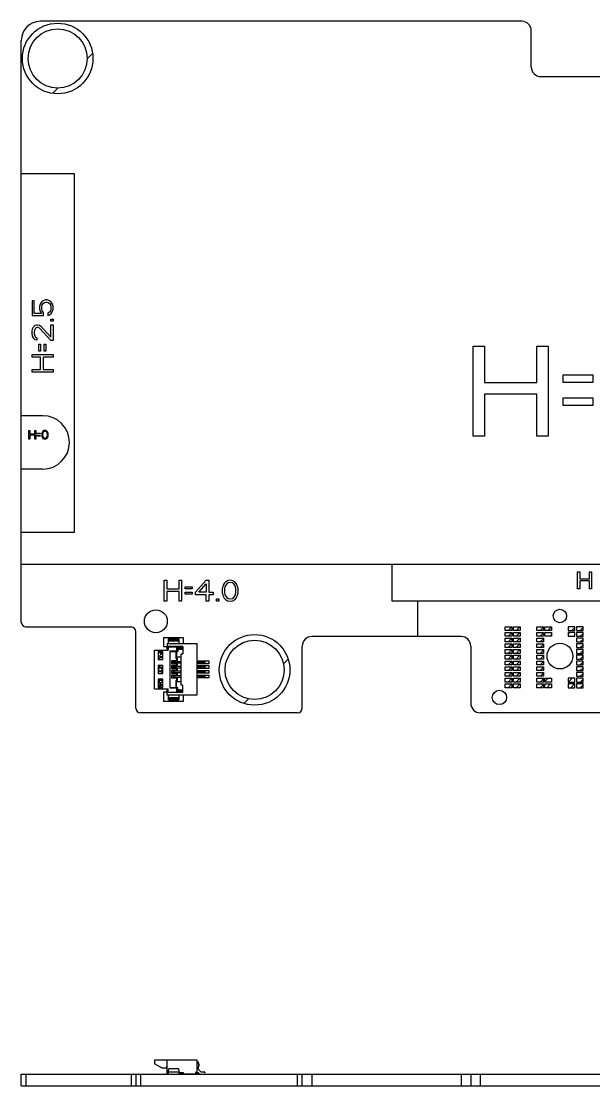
# Model space of a CAD drawing. Header units: millimetres. Extents: x 0 to 594, y 0 to 420.
# Drawn here: x 367.6 to 427.6, y 212 to 323.6 of the extents above; entities that cross this region are included whole.
import ezdxf

# ---------------------------------------------------------------- set-up
doc = ezdxf.new("R2010")
doc.units = ezdxf.units.MM
doc.header["$LTSCALE"] = 32.67
doc.layers.get('0').update_dxf_attribs({"linetype": 'CONTINUOUS'})
doc.layers.add('ASSEM_MEM', color=7, linetype='CONTINUOUS')

msp = doc.modelspace()

# ---------------------------------------------------------------- linework, layer by layer
at = {"color": 7, "linetype": 'CONTINUOUS'}
for p, q in [((382.912, 258.352), (382.912, 258.052)), ((382.912, 258.352), (386.012, 258.352)), ((383.012, 257.952), (382.912, 258.052)), ((384.532, 258.052), (382.912, 258.052)), ((382.912, 257.792), (382.912, 257.942)), ((382.912, 257.942), (383.012, 257.942)), ((383.012, 257.792), (382.912, 257.792)), ((382.961, 257.79), (382.966, 257.792)), ((383.012, 257.79), (382.961, 257.79)), ((383.006, 257.942), (382.997, 257.966)), ((383.012, 258.022), (383.012, 257.682)), ((383.012, 258.022), (384.012, 258.022)), ((383.032, 258.352), (383.032, 258.852)), ((383.032, 258.852), (384.132, 258.852)), ((383.032, 258.702), (384.132, 258.702)), ((384.132, 258.602), (383.032, 258.602)), ((383.182, 258.852), (383.182, 258.702)), ((383.883, 258.022), (383.883, 257.572)), ((383.982, 258.702), (383.982, 258.852)), ((384.012, 258.022), (384.012, 257.532)), ((384.012, 257.952), (384.532, 257.952)), ((384.012, 257.942), (384.532, 257.942)), ((384.532, 257.792), (384.012, 257.792)), ((384.143, 257.79), (384.012, 257.79)), ((384.132, 258.852), (384.132, 258.352)), ((384.143, 257.79), (384.143, 257.792)), ((384.16, 257.942), (384.159, 257.952)), ((384.362, 257.942), (384.362, 257.952)), ((384.362, 257.782), (384.362, 257.792)), ((384.434, 257.792), (384.434, 257.942)), ((384.469, 257.942), (384.469, 257.792)), ((384.532, 258.052), (384.532, 257.302)), ((386.012, 258.352), (386.012, 252.952)), ((381.562, 253.622), (381.562, 257.682)), ((381.562, 257.682), (383.012, 257.682)), ((381.962, 257.532), (381.962, 256.682)), ((382.462, 257.532), (381.962, 257.532)), ((381.962, 256.682), (382.462, 256.682)), ((382.012, 257.482), (382.012, 257.432)), ((382.012, 257.482), (382.412, 257.482)), ((382.012, 257.432), (382.199, 257.432)), ((382.012, 257.115), (382.012, 257.065)), ((382.012, 257.115), (382.412, 256.982)), ((382.114, 257.032), (382.012, 257.065)), ((382.412, 256.915), (382.012, 256.782)), ((382.012, 256.832), (382.114, 256.865)), ((382.012, 256.832), (382.012, 256.782)), ((382.114, 257.032), (382.114, 256.865)), ((382.148, 257.023), (382.148, 256.873)), ((382.378, 256.948), (382.148, 257.023)), ((382.148, 256.873), (382.378, 256.948)), ((382.199, 257.432), (382.199, 257.215)), ((382.199, 257.215), (382.25, 257.215)), ((382.25, 257.432), (382.25, 257.215)), ((382.25, 257.432), (382.361, 257.432)), ((382.361, 257.432), (382.361, 257.182)), ((382.361, 257.182), (382.412, 257.182)), ((382.412, 257.482), (382.412, 257.182)), ((382.412, 256.982), (382.412, 256.915)), ((382.462, 256.682), (382.462, 257.532)), ((382.912, 257.682), (383.012, 257.782)), ((383.172, 257.572), (383.172, 253.731)), ((383.212, 257.532), (383.172, 257.572)), ((383.883, 257.572), (383.172, 257.572)), ((383.212, 253.772), (383.212, 257.532)), ((383.212, 257.532), (384.012, 257.532)), ((383.793, 257.532), (383.793, 256.807)), ((383.793, 256.807), (383.988, 256.807)), ((383.863, 256.807), (383.863, 256.547)), ((383.882, 257.532), (383.882, 256.807)), ((384.362, 256.952), (383.882, 256.952)), ((383.883, 257.572), (383.923, 257.532)), ((383.988, 256.477), (383.988, 256.807)), ((384.012, 257.782), (384.532, 257.782)), ((384.362, 254.002), (384.362, 257.302)), ((384.362, 257.302), (384.532, 257.302)), ((381.962, 256.077), (381.962, 255.227)), ((382.462, 256.077), (381.962, 256.077)), ((382.012, 256.002), (382.012, 255.668)), ((382.08, 256.002), (382.012, 256.002)), ((382.012, 255.668), (382.063, 255.668)), ((382.063, 255.668), (382.063, 255.952)), ((382.352, 255.668), (382.063, 255.952)), ((382.08, 256.002), (382.369, 255.71)), ((382.216, 255.468), (382.412, 255.602)), ((382.412, 255.552), (382.25, 255.443)), ((382.352, 255.668), (382.412, 255.668)), ((382.369, 256.002), (382.369, 255.71)), ((382.412, 256.002), (382.369, 256.002)), ((382.412, 255.668), (382.412, 256.002)), ((382.412, 255.552), (382.412, 255.602)), ((382.462, 255.227), (382.462, 256.077)), ((383.362, 256.547), (383.362, 256.257)), ((383.863, 256.547), (383.362, 256.547)), ((383.362, 256.497), (383.876, 256.497)), ((383.876, 256.307), (383.362, 256.307)), ((383.362, 256.257), (383.863, 256.257)), ((383.362, 256.047), (383.362, 255.757)), ((383.863, 256.047), (383.362, 256.047)), ((383.362, 255.997), (383.876, 255.997)), ((383.876, 255.807), (383.362, 255.807)), ((383.362, 255.757), (383.863, 255.757)), ((383.569, 256.327), (383.569, 256.477)), ((383.569, 256.477), (384.362, 256.477)), ((383.569, 256.327), (384.362, 256.327)), ((383.569, 255.827), (383.569, 255.977)), ((383.569, 255.977), (384.362, 255.977)), ((383.569, 255.827), (384.362, 255.827)), ((383.629, 256.477), (383.629, 256.327)), ((383.629, 255.977), (383.629, 255.827)), ((383.863, 256.547), (383.876, 256.497)), ((383.876, 256.307), (383.863, 256.257)), ((383.863, 256.257), (383.863, 256.047)), ((383.863, 256.047), (383.876, 255.997)), ((383.876, 255.807), (383.863, 255.757)), ((383.863, 255.757), (383.863, 255.547)), ((383.876, 256.497), (383.876, 256.477)), ((383.876, 256.327), (383.876, 256.307)), ((383.876, 255.997), (383.876, 255.977)), ((383.876, 255.827), (383.876, 255.807)), ((383.988, 255.977), (383.988, 256.327)), ((383.988, 255.477), (383.988, 255.827)), ((386.012, 256.477), (386.862, 256.477)), ((386.012, 256.327), (386.862, 256.327)), ((386.012, 255.977), (386.862, 255.977)), ((386.012, 255.827), (386.862, 255.827)), ((386.162, 256.477), (386.162, 256.327)), ((386.162, 255.977), (386.162, 255.827)), ((386.212, 256.442), (386.177, 256.477)), ((386.177, 256.327), (386.212, 256.362)), ((386.212, 255.942), (386.177, 255.977)), ((386.177, 255.827), (386.212, 255.862)), ((386.185, 256.477), (386.185, 256.468)), ((386.185, 256.335), (386.185, 256.327)), ((386.185, 255.977), (386.185, 255.968)), ((386.185, 255.835), (386.185, 255.827)), ((386.212, 256.442), (386.212, 256.362)), ((386.212, 255.942), (386.212, 255.862)), ((386.415, 256.327), (386.415, 256.477)), ((386.415, 255.827), (386.415, 255.977)), ((386.472, 256.477), (386.472, 256.327)), ((386.472, 255.977), (386.472, 255.827)), ((386.762, 256.327), (386.762, 256.477)), ((386.762, 255.827), (386.762, 255.977)), ((386.862, 256.477), (386.862, 256.327)), ((386.862, 255.977), (386.862, 255.827)), ((381.962, 255.227), (382.462, 255.227)), ((381.962, 254.622), (381.962, 253.772)), ((382.462, 254.622), (381.962, 254.622)), ((382.012, 255.468), (382.012, 255.418)), ((382.216, 255.468), (382.012, 255.468)), ((382.012, 255.418), (382.216, 255.418)), ((382.02, 254.431), (382.046, 254.473)), ((382.046, 254.473), (382.071, 254.498)), ((382.08, 254.448), (382.063, 254.423)), ((382.071, 254.498), (382.106, 254.515)), ((382.131, 254.481), (382.08, 254.448)), ((382.106, 254.515), (382.131, 254.523)), ((382.131, 254.523), (382.174, 254.531)), ((382.182, 254.49), (382.131, 254.481)), ((382.25, 254.531), (382.174, 254.531)), ((382.242, 254.49), (382.182, 254.49)), ((382.412, 255.285), (382.216, 255.418)), ((382.293, 254.481), (382.242, 254.49)), ((382.25, 255.443), (382.412, 255.335)), ((382.25, 254.531), (382.293, 254.523)), ((382.293, 254.523), (382.318, 254.515)), ((382.344, 254.448), (382.293, 254.481)), ((382.318, 254.515), (382.352, 254.498)), ((382.361, 254.423), (382.344, 254.448)), ((382.352, 254.498), (382.378, 254.473)), ((382.378, 254.473), (382.403, 254.431)), ((382.412, 255.285), (382.412, 255.335)), ((382.462, 253.772), (382.462, 254.622)), ((383.362, 255.547), (383.362, 255.257)), ((383.863, 255.547), (383.362, 255.547)), ((383.876, 255.497), (383.362, 255.497)), ((383.362, 255.307), (383.876, 255.307)), ((383.362, 255.257), (383.863, 255.257)), ((383.362, 255.047), (383.362, 254.757)), ((383.863, 255.047), (383.362, 255.047)), ((383.876, 254.997), (383.362, 254.997)), ((383.362, 254.807), (383.876, 254.807)), ((383.362, 254.757), (383.863, 254.757)), ((383.569, 255.327), (383.569, 255.477)), ((384.362, 255.477), (383.569, 255.477)), ((383.569, 255.327), (384.362, 255.327)), ((383.569, 254.827), (383.569, 254.977)), ((384.362, 254.977), (383.569, 254.977)), ((383.569, 254.827), (384.362, 254.827)), ((383.629, 255.477), (383.629, 255.327)), ((383.629, 254.977), (383.629, 254.827)), ((383.793, 254.497), (383.793, 253.772)), ((383.793, 254.497), (383.988, 254.497)), ((383.863, 255.547), (383.876, 255.497)), ((383.876, 255.307), (383.863, 255.257)), ((383.863, 255.257), (383.863, 255.047)), ((383.863, 255.047), (383.876, 254.997)), ((383.876, 254.807), (383.863, 254.757)), ((383.863, 254.757), (383.863, 254.497)), ((383.876, 255.497), (383.876, 255.477)), ((383.876, 255.327), (383.876, 255.307)), ((383.876, 254.977), (383.876, 254.997)), ((383.876, 254.807), (383.876, 254.827)), ((383.882, 253.772), (383.882, 254.497)), ((383.988, 254.977), (383.988, 255.327)), ((383.988, 254.497), (383.988, 254.827)), ((386.012, 255.477), (386.862, 255.477)), ((386.012, 255.327), (386.862, 255.327)), ((386.012, 254.977), (386.862, 254.977)), ((386.012, 254.827), (386.862, 254.827)), ((386.162, 255.327), (386.162, 255.477)), ((386.162, 254.827), (386.162, 254.977)), ((386.212, 255.442), (386.177, 255.477)), ((386.177, 255.327), (386.212, 255.362)), ((386.212, 254.942), (386.177, 254.977)), ((386.177, 254.827), (386.212, 254.862)), ((386.185, 255.477), (386.185, 255.468)), ((386.185, 255.335), (386.185, 255.327)), ((386.185, 254.977), (386.185, 254.968)), ((386.185, 254.835), (386.185, 254.827)), ((386.212, 255.442), (386.212, 255.362)), ((386.212, 254.942), (386.212, 254.862)), ((386.415, 255.327), (386.415, 255.477)), ((386.415, 254.827), (386.415, 254.977)), ((386.472, 255.477), (386.472, 255.327)), ((386.472, 254.977), (386.472, 254.827)), ((386.762, 255.327), (386.762, 255.477)), ((386.762, 254.827), (386.762, 254.977)), ((386.862, 255.477), (386.862, 255.327)), ((386.862, 254.977), (386.862, 254.827)), ((381.562, 253.622), (383.012, 253.622)), ((381.962, 253.772), (382.462, 253.772)), ((382.012, 254.381), (382.02, 254.431)), ((382.02, 254.331), (382.012, 254.381)), ((382.012, 253.965), (382.012, 253.915)), ((382.131, 253.965), (382.012, 253.965)), ((382.012, 253.915), (382.131, 253.915)), ((382.046, 254.29), (382.02, 254.331)), ((382.071, 254.265), (382.046, 254.29)), ((382.063, 254.423), (382.054, 254.381)), ((382.054, 254.381), (382.063, 254.34)), ((382.063, 254.34), (382.08, 254.315)), ((382.106, 254.248), (382.071, 254.265)), ((382.08, 254.315), (382.131, 254.281)), ((382.131, 254.24), (382.106, 254.248)), ((382.131, 254.281), (382.182, 254.273)), ((382.174, 254.231), (382.131, 254.24)), ((382.131, 254.165), (382.131, 253.965)), ((382.182, 254.165), (382.131, 254.165)), ((382.131, 253.915), (382.131, 253.831)), ((382.131, 253.831), (382.182, 253.831)), ((382.174, 254.231), (382.25, 254.231)), ((382.182, 254.273), (382.242, 254.273)), ((382.182, 254.165), (382.412, 253.965)), ((382.182, 254.106), (382.182, 253.965)), ((382.344, 253.965), (382.182, 254.106)), ((382.182, 253.965), (382.344, 253.965)), ((382.182, 253.831), (382.182, 253.915)), ((382.182, 253.915), (382.412, 253.915)), ((382.242, 254.273), (382.293, 254.281)), ((382.293, 254.24), (382.25, 254.231)), ((382.293, 254.281), (382.344, 254.315)), ((382.318, 254.248), (382.293, 254.24)), ((382.352, 254.265), (382.318, 254.248)), ((382.344, 254.315), (382.361, 254.34)), ((382.378, 254.29), (382.352, 254.265)), ((382.369, 254.381), (382.361, 254.423)), ((382.361, 254.34), (382.369, 254.381)), ((382.403, 254.331), (382.378, 254.29)), ((382.403, 254.431), (382.412, 254.381)), ((382.412, 254.381), (382.403, 254.331)), ((382.412, 253.915), (382.412, 253.965)), ((383.012, 253.522), (382.912, 253.622)), ((382.912, 253.362), (382.912, 253.512)), ((382.912, 253.512), (383.012, 253.512)), ((383.012, 253.362), (382.912, 253.362)), ((382.912, 253.252), (383.012, 253.352)), ((382.966, 253.512), (382.961, 253.513)), ((383.012, 253.513), (382.961, 253.513)), ((382.997, 253.337), (383.006, 253.362)), ((383.012, 253.282), (383.012, 253.622)), ((383.212, 253.772), (383.172, 253.731)), ((383.172, 253.731), (383.883, 253.731)), ((383.212, 253.772), (384.012, 253.772)), ((384.362, 254.352), (383.882, 254.352)), ((383.883, 253.731), (383.923, 253.772)), ((383.883, 253.731), (383.883, 253.282)), ((384.012, 253.282), (384.012, 253.772)), ((384.012, 253.522), (384.532, 253.522)), ((384.143, 253.513), (384.012, 253.513)), ((384.012, 253.512), (384.532, 253.512)), ((384.532, 253.362), (384.012, 253.362)), ((384.012, 253.352), (384.532, 253.352)), ((384.143, 253.512), (384.143, 253.513)), ((384.159, 253.352), (384.16, 253.362)), ((384.532, 254.002), (384.362, 254.002)), ((384.362, 253.512), (384.362, 253.522)), ((384.362, 253.352), (384.362, 253.362)), ((384.434, 253.362), (384.434, 253.512)), ((384.469, 253.512), (384.469, 253.362)), ((384.532, 253.252), (384.532, 254.002)), ((382.912, 252.952), (382.912, 253.252)), ((382.912, 253.252), (384.532, 253.252)), ((386.012, 252.952), (382.912, 252.952)), ((383.012, 253.282), (384.012, 253.282)), ((383.032, 252.452), (383.032, 252.952)), ((383.032, 252.702), (384.132, 252.702)), ((383.032, 252.602), (384.132, 252.602)), ((383.032, 252.452), (384.132, 252.452)), ((383.182, 252.602), (383.182, 252.452)), ((383.982, 252.452), (383.982, 252.602)), ((384.132, 252.952), (384.132, 252.452)), ((381.562, 214.707), (381.562, 214.307)), ((381.562, 214.707), (386.012, 214.707)), ((382.376, 213.837), (381.562, 214.307)), ((382.912, 213.257), (382.912, 214.707)), ((386.012, 214.707), (386.012, 213.377)), ((386.012, 214.527), (386.162, 214.527)), ((386.162, 214.527), (386.162, 214.387)), ((386.177, 214.341), (386.177, 214.024)), ((386.212, 214.313), (386.212, 214.051)), ((382.812, 213.837), (382.376, 213.837)), ((382.812, 214.057), (382.812, 213.837)), ((382.812, 214.057), (382.912, 214.057)), ((382.912, 213.887), (382.812, 213.887)), ((383.032, 213.357), (382.912, 213.357)), ((382.912, 213.257), (383.017, 213.257)), ((383.012, 213.336), (383.012, 213.257)), ((383.032, 213.207), (383.032, 213.657)), ((383.032, 213.457), (384.132, 213.457)), ((383.182, 213.807), (383.982, 213.807)), ((384.132, 213.657), (384.132, 213.207)), ((384.612, 213.357), (384.132, 213.357)), ((384.143, 213.207), (384.158, 213.255)), ((384.158, 213.257), (385.862, 213.257)), ((384.562, 213.355), (384.562, 213.277)), ((384.612, 213.257), (384.612, 213.357)), ((385.862, 213.377), (385.862, 213.257)), ((386.012, 213.377), (385.862, 213.377)), ((386.162, 213.977), (386.162, 213.757)), ((386.185, 213.701), (386.415, 213.471)), ((386.291, 213.236), (386.204, 213.324)), ((386.472, 213.447), (386.762, 213.447)), ((386.862, 213.347), (386.862, 213.307))]:
    msp.add_line(p, q, dxfattribs=at)
for points in [[(382.966, 213.207), (382.993, 213.216), (383.012, 213.238)], [(383.012, 213.238), (383.02, 213.269), (383.018, 213.308), (383.008, 213.351), (383.006, 213.357)], [(384.158, 213.255), (384.163, 213.316), (384.16, 213.357)]]:
    msp.add_lwpolyline(points, dxfattribs=at)
for centre, radius, start, end in [((386.242, 214.387), 0.08, 180, 247.97569), ((383.182, 213.657), 0.15, 90, 180), ((383.982, 213.657), 0.15, 0, 90), ((385.962, 213.357), 0.1, 180, 328.73531), ((386.133, 213.253), 0.1, 45, 148.73531), ((386.242, 213.977), 0.08, 112.02431, 180), ((386.242, 213.757), 0.08, 180, 225), ((386.472, 213.527), 0.08, 225, 270), ((386.762, 213.347), 0.1, 0, 90)]:
    msp.add_arc(centre, radius, start, end, dxfattribs=at)
at = {"layer": 'ASSEM_MEM', "color": 7, "linetype": 'CONTINUOUS'}
for p, q in [((420.062, 323.602), (369.612, 323.602)), ((421.062, 318.802), (421.062, 322.602)), ((367.612, 307.657), (367.612, 321.602)), ((374.521, 319.669), (375.083, 320.231)), ((422.062, 317.802), (432.062, 317.802)), ((370.892, 316.04), (371.454, 316.602)), ((367.612, 282.252), (367.612, 307.657)), ((367.612, 307.657), (373.162, 307.657)), ((373.162, 307.657), (373.162, 270.01)), ((368.739, 294.302), (368.739, 292.743)), ((368.973, 294.302), (368.739, 294.302)), ((368.973, 292.972), (368.973, 294.302)), ((369.582, 293.935), (369.535, 293.706)), ((369.535, 293.706), (369.535, 293.431)), ((369.722, 294.164), (369.582, 293.935)), ((369.909, 294.302), (369.722, 294.164)), ((369.769, 293.706), (369.816, 293.889)), ((369.769, 293.431), (369.769, 293.706)), ((369.816, 293.889), (369.909, 294.027)), ((370.143, 294.393), (369.909, 294.302)), ((369.909, 294.027), (370.05, 294.118)), ((370.05, 294.118), (370.19, 294.164)), ((370.331, 294.393), (370.143, 294.393)), ((370.19, 294.164), (370.284, 294.164)), ((370.284, 294.164), (370.424, 294.118)), ((370.565, 294.302), (370.331, 294.393)), ((370.424, 294.118), (370.565, 294.027)), ((370.752, 294.164), (370.565, 294.302)), ((370.565, 294.027), (370.658, 293.889)), ((370.658, 293.889), (370.705, 293.706)), ((370.705, 293.706), (370.705, 293.431)), ((370.892, 293.935), (370.752, 294.164)), ((370.939, 293.706), (370.892, 293.935)), ((370.939, 293.431), (370.939, 293.706)), ((368.739, 292.743), (369.956, 292.743)), ((369.722, 292.972), (368.973, 292.972)), ((369.535, 293.431), (369.582, 293.202)), ((369.582, 293.202), (369.722, 292.972)), ((369.816, 293.247), (369.769, 293.431)), ((369.956, 293.064), (369.816, 293.247)), ((369.956, 292.743), (369.956, 293.064)), ((370.565, 293.11), (370.378, 293.018)), ((370.378, 293.018), (370.378, 292.743)), ((370.378, 292.743), (370.565, 292.835)), ((370.658, 293.247), (370.565, 293.11)), ((370.565, 292.835), (370.752, 292.972)), ((370.705, 293.431), (370.658, 293.247)), ((370.752, 292.972), (370.892, 293.202)), ((370.892, 293.202), (370.939, 293.431)), ((368.739, 291.093), (368.786, 291.368)), ((368.786, 291.368), (368.88, 291.552)), ((368.88, 291.552), (369.067, 291.735)), ((369.02, 291.277), (368.973, 291.047)), ((369.114, 291.414), (369.02, 291.277)), ((369.067, 291.735), (369.254, 291.781)), ((369.254, 291.506), (369.114, 291.414)), ((369.254, 291.781), (369.348, 291.781)), ((369.348, 291.506), (369.254, 291.506)), ((369.348, 291.781), (369.535, 291.735)), ((369.535, 291.414), (369.348, 291.506)), ((369.535, 291.735), (369.675, 291.643)), ((370.705, 290.131), (369.535, 291.414)), ((369.675, 291.643), (370.705, 290.497)), ((370.705, 292.147), (370.705, 292.377)), ((370.705, 292.377), (370.939, 292.377)), ((370.939, 292.147), (370.705, 292.147)), ((370.705, 290.497), (370.705, 291.781)), ((370.705, 291.781), (370.939, 291.781)), ((370.939, 292.377), (370.939, 292.147)), ((370.939, 291.781), (370.939, 290.131)), ((368.739, 290.91), (368.739, 291.093)), ((368.786, 290.589), (368.739, 290.91)), ((368.88, 290.406), (368.786, 290.589)), ((369.067, 290.222), (368.88, 290.406)), ((368.973, 291.047), (368.973, 290.864)), ((368.973, 290.864), (369.02, 290.635)), ((369.02, 290.635), (369.114, 290.497)), ((369.254, 290.177), (369.067, 290.222)), ((369.114, 290.497), (369.254, 290.406)), ((369.254, 290.406), (369.254, 290.177)), ((369.441, 289.031), (369.441, 289.764)), ((369.441, 289.764), (369.629, 289.764)), ((369.629, 289.031), (369.441, 289.031)), ((369.629, 289.764), (369.629, 289.031)), ((370.003, 289.031), (370.003, 289.764)), ((370.003, 289.764), (370.19, 289.764)), ((370.19, 289.031), (370.003, 289.031)), ((370.19, 289.764), (370.19, 289.031)), ((370.939, 290.131), (370.705, 290.131)), ((414.976, 280.12), (414.976, 289.53)), ((414.976, 289.53), (416.152, 289.53)), ((416.152, 289.53), (416.152, 285.726)), ((421.641, 285.726), (421.641, 289.53)), ((421.641, 289.53), (422.818, 289.53)), ((422.818, 289.53), (422.818, 280.12)), ((368.739, 288.389), (368.739, 288.664)), ((368.739, 288.664), (370.939, 288.664)), ((369.629, 288.389), (368.739, 288.389)), ((369.629, 287.106), (369.629, 288.389)), ((369.909, 288.389), (369.909, 287.106)), ((370.939, 288.389), (369.909, 288.389)), ((370.939, 288.664), (370.939, 288.389)), ((368.739, 286.831), (368.739, 287.106)), ((368.739, 287.106), (369.629, 287.106)), ((370.939, 286.831), (368.739, 286.831)), ((369.909, 287.106), (370.939, 287.106)), ((370.939, 287.106), (370.939, 286.831)), ((416.152, 285.726), (421.641, 285.726)), ((424.386, 285.726), (424.386, 286.527)), ((424.386, 286.527), (427.523, 286.527)), ((427.523, 285.726), (424.386, 285.726)), ((427.523, 286.527), (427.523, 285.726)), ((416.152, 284.525), (416.152, 280.12)), ((421.641, 284.525), (416.152, 284.525)), ((421.641, 280.12), (421.641, 284.525)), ((424.386, 283.323), (424.386, 284.124)), ((424.386, 284.124), (427.523, 284.124)), ((427.523, 284.124), (427.523, 283.323)), ((427.523, 283.323), (424.386, 283.323)), ((367.612, 276.652), (367.612, 282.252)), ((369.862, 282.252), (367.612, 282.252)), ((368.388, 279.797), (368.388, 280.707)), ((368.388, 280.707), (368.502, 280.707)), ((368.502, 280.707), (368.502, 280.339)), ((368.502, 280.339), (369.032, 280.339)), ((368.502, 280.223), (368.502, 279.797)), ((369.032, 280.223), (368.502, 280.223)), ((369.032, 280.339), (369.032, 280.707)), ((369.032, 280.707), (369.146, 280.707)), ((369.032, 279.797), (369.032, 280.223)), ((369.146, 280.707), (369.146, 279.797)), ((369.298, 280.339), (369.298, 280.416)), ((369.298, 280.416), (369.601, 280.416)), ((369.601, 280.339), (369.298, 280.339)), ((369.298, 280.107), (369.298, 280.184)), ((369.298, 280.184), (369.601, 280.184)), ((369.601, 280.107), (369.298, 280.107)), ((369.601, 280.416), (369.601, 280.339)), ((369.601, 280.184), (369.601, 280.107)), ((369.772, 280.436), (369.753, 280.339)), ((369.753, 280.339), (369.753, 280.165)), ((369.753, 280.165), (369.772, 280.068)), ((369.791, 280.494), (369.772, 280.436)), ((369.829, 280.571), (369.791, 280.494)), ((369.886, 280.629), (369.829, 280.571)), ((369.867, 280.436), (369.848, 280.32)), ((369.848, 280.32), (369.848, 280.184)), ((369.848, 280.184), (369.867, 280.068)), ((369.942, 280.552), (369.867, 280.436)), ((369.98, 280.687), (369.886, 280.629)), ((369.999, 280.591), (369.942, 280.552)), ((370.094, 280.707), (369.98, 280.687)), ((370.094, 280.61), (369.999, 280.591)), ((370.208, 280.687), (370.094, 280.707)), ((370.189, 280.591), (370.094, 280.61)), ((370.246, 280.552), (370.189, 280.591)), ((370.303, 280.629), (370.208, 280.687)), ((370.322, 280.436), (370.246, 280.552)), ((370.36, 280.571), (370.303, 280.629)), ((370.341, 280.32), (370.322, 280.436)), ((370.322, 280.068), (370.341, 280.184)), ((370.341, 280.184), (370.341, 280.32)), ((370.397, 280.494), (370.36, 280.571)), ((370.416, 280.436), (370.397, 280.494)), ((370.435, 280.339), (370.416, 280.436)), ((370.416, 280.068), (370.435, 280.165)), ((370.435, 280.165), (370.435, 280.339)), ((416.152, 280.12), (414.976, 280.12)), ((422.818, 280.12), (421.641, 280.12)), ((368.502, 279.797), (368.388, 279.797)), ((369.146, 279.797), (369.032, 279.797)), ((369.772, 280.068), (369.791, 280.01)), ((369.791, 280.01), (369.829, 279.932)), ((369.829, 279.932), (369.886, 279.874)), ((369.867, 280.068), (369.942, 279.952)), ((369.886, 279.874), (369.98, 279.816)), ((369.942, 279.952), (369.999, 279.913)), ((369.98, 279.816), (370.094, 279.797)), ((369.999, 279.913), (370.094, 279.894)), ((370.094, 279.894), (370.189, 279.913)), ((370.094, 279.797), (370.208, 279.816)), ((370.189, 279.913), (370.246, 279.952)), ((370.208, 279.816), (370.303, 279.874)), ((370.246, 279.952), (370.322, 280.068)), ((370.303, 279.874), (370.36, 279.932)), ((370.36, 279.932), (370.397, 280.01)), ((370.397, 280.01), (370.416, 280.068)), ((367.612, 270.01), (367.612, 276.652)), ((369.862, 276.652), (367.612, 276.652)), ((367.612, 260.602), (367.612, 270.01)), ((373.162, 270.01), (367.612, 270.01)), ((367.612, 266.672), (459.362, 266.672)), ((406.462, 262.802), (406.462, 266.672)), ((425.908, 264.106), (425.908, 265.876)), ((425.908, 265.876), (426.13, 265.876)), ((426.13, 265.876), (426.13, 265.16)), ((427.162, 265.16), (427.162, 265.876)), ((427.162, 265.876), (427.383, 265.876)), ((427.383, 265.876), (427.383, 264.106)), ((382.584, 262.802), (382.584, 265.002)), ((382.584, 265.002), (382.859, 265.002)), ((382.859, 265.002), (382.859, 264.112)), ((384.142, 264.112), (384.142, 265.002)), ((384.142, 265.002), (384.417, 265.002)), ((384.417, 265.002), (384.417, 262.802)), ((385.884, 263.738), (386.984, 265.002)), ((386.205, 263.738), (386.984, 264.627)), ((386.984, 265.002), (387.259, 265.002)), ((386.984, 264.627), (386.984, 263.738)), ((387.259, 265.002), (387.259, 263.738)), ((388.771, 264.487), (388.725, 264.346)), ((388.863, 264.674), (388.771, 264.487)), ((389, 264.814), (388.863, 264.674)), ((389.138, 264.627), (388.955, 264.346)), ((389.23, 264.955), (389, 264.814)), ((389.275, 264.721), (389.138, 264.627)), ((389.505, 265.002), (389.23, 264.955)), ((389.505, 264.767), (389.275, 264.721)), ((389.78, 264.955), (389.505, 265.002)), ((389.734, 264.721), (389.505, 264.767)), ((389.871, 264.627), (389.734, 264.721)), ((390.009, 264.814), (389.78, 264.955)), ((390.055, 264.346), (389.871, 264.627)), ((390.146, 264.674), (390.009, 264.814)), ((390.238, 264.487), (390.146, 264.674)), ((390.284, 264.346), (390.238, 264.487)), ((426.13, 265.16), (427.162, 265.16)), ((426.13, 264.934), (426.13, 264.106)), ((427.162, 264.934), (426.13, 264.934)), ((427.162, 264.106), (427.162, 264.934)), ((382.859, 264.112), (384.142, 264.112)), ((382.859, 263.831), (382.859, 262.802)), ((384.142, 263.831), (382.859, 263.831)), ((384.142, 262.802), (384.142, 263.831)), ((384.784, 264.112), (384.784, 264.299)), ((384.784, 264.299), (385.517, 264.299)), ((385.517, 264.112), (384.784, 264.112)), ((384.784, 263.55), (384.784, 263.738)), ((384.784, 263.738), (385.517, 263.738)), ((385.517, 263.55), (384.784, 263.55)), ((385.517, 264.299), (385.517, 264.112)), ((385.517, 263.738), (385.517, 263.55)), ((385.884, 263.457), (385.884, 263.738)), ((386.984, 263.457), (385.884, 263.457)), ((386.984, 263.738), (386.205, 263.738)), ((386.984, 262.802), (386.984, 263.457)), ((387.259, 263.738), (387.717, 263.738)), ((387.259, 263.457), (387.259, 262.802)), ((387.717, 263.457), (387.259, 263.457)), ((387.717, 263.738), (387.717, 263.457)), ((388.725, 264.346), (388.68, 264.112)), ((388.68, 264.112), (388.68, 263.691)), ((388.68, 263.691), (388.725, 263.457)), ((388.725, 263.457), (388.771, 263.316)), ((388.955, 264.346), (388.909, 264.065)), ((388.909, 264.065), (388.909, 263.738)), ((388.909, 263.738), (388.955, 263.457)), ((388.955, 263.457), (389.138, 263.176)), ((389.871, 263.176), (390.055, 263.457)), ((390.1, 264.065), (390.055, 264.346)), ((390.055, 263.457), (390.1, 263.738)), ((390.1, 263.738), (390.1, 264.065)), ((390.238, 263.316), (390.284, 263.457)), ((390.33, 264.112), (390.284, 264.346)), ((390.284, 263.457), (390.33, 263.691)), ((390.33, 263.691), (390.33, 264.112)), ((426.13, 264.106), (425.908, 264.106)), ((427.383, 264.106), (427.162, 264.106)), ((382.859, 262.802), (382.584, 262.802)), ((384.417, 262.802), (384.142, 262.802)), ((387.259, 262.802), (386.984, 262.802)), ((388.084, 262.802), (388.084, 263.036)), ((388.084, 263.036), (388.313, 263.036)), ((388.313, 262.802), (388.084, 262.802)), ((388.313, 263.036), (388.313, 262.802)), ((388.771, 263.316), (388.863, 263.129)), ((388.863, 263.129), (389, 262.989)), ((389, 262.989), (389.23, 262.848)), ((389.138, 263.176), (389.275, 263.082)), ((389.23, 262.848), (389.505, 262.802)), ((389.275, 263.082), (389.505, 263.036)), ((389.505, 263.036), (389.734, 263.082)), ((389.505, 262.802), (389.78, 262.848)), ((389.734, 263.082), (389.871, 263.176)), ((389.78, 262.848), (390.009, 262.989)), ((390.009, 262.989), (390.146, 263.129)), ((390.146, 263.129), (390.238, 263.316)), ((459.362, 262.802), (406.462, 262.802)), ((409.162, 259.102), (409.162, 262.802)), ((368.112, 260.102), (379.112, 260.102)), ((418.332, 259.732), (418.332, 260.132)), ((418.332, 260.132), (419.032, 260.132)), ((418.632, 259.732), (419.032, 260.132)), ((419.032, 260.132), (419.032, 259.732)), ((419.192, 259.732), (419.192, 260.132)), ((419.192, 260.132), (419.892, 260.132)), ((419.472, 259.732), (419.872, 260.132)), ((419.892, 260.132), (419.892, 259.732)), ((421.632, 259.732), (421.632, 260.132)), ((421.632, 260.132), (422.332, 260.132)), ((421.992, 259.732), (422.332, 260.071)), ((422.332, 260.132), (422.332, 259.732)), ((422.492, 259.732), (422.492, 260.132)), ((422.492, 260.132), (423.192, 260.132)), ((422.792, 259.732), (423.192, 260.132)), ((423.192, 260.132), (423.192, 259.732)), ((424.932, 260.132), (424.932, 259.732)), ((425.632, 260.132), (424.932, 260.132)), ((425.312, 259.732), (425.632, 260.051)), ((425.632, 259.732), (425.632, 260.132)), ((425.792, 260.132), (425.792, 259.732)), ((426.492, 260.132), (425.792, 260.132)), ((426.192, 259.732), (426.492, 260.031)), ((426.492, 259.732), (426.492, 260.132)), ((379.612, 251.602), (379.612, 259.602)), ((382.562, 258.002), (382.562, 259.002)), ((382.562, 259.002), (384.562, 259.002)), ((384.562, 259.002), (384.562, 258.352)), ((413.712, 259.102), (398.062, 259.102)), ((419.032, 259.732), (418.332, 259.732)), ((418.332, 259.132), (418.332, 259.532)), ((418.332, 259.532), (419.032, 259.532)), ((419.032, 259.132), (418.332, 259.132)), ((418.332, 258.532), (418.332, 258.932)), ((418.332, 258.932), (419.032, 258.932)), ((418.632, 259.132), (419.032, 259.532)), ((418.632, 258.532), (419.032, 258.932)), ((419.032, 259.532), (419.032, 259.132)), ((419.032, 258.932), (419.032, 258.532)), ((419.892, 259.732), (419.192, 259.732)), ((419.192, 259.132), (419.192, 259.532)), ((419.192, 259.532), (419.892, 259.532)), ((419.892, 259.132), (419.192, 259.132)), ((419.192, 258.532), (419.192, 258.932)), ((419.192, 258.932), (419.892, 258.932)), ((419.472, 259.132), (419.872, 259.532)), ((419.472, 258.532), (419.872, 258.932)), ((419.892, 259.532), (419.892, 259.132)), ((419.892, 258.932), (419.892, 258.532)), ((422.332, 259.732), (421.632, 259.732)), ((421.632, 259.132), (421.632, 259.532)), ((421.632, 259.532), (422.332, 259.532)), ((422.332, 259.132), (421.632, 259.132)), ((421.632, 258.532), (421.632, 258.932)), ((421.632, 258.932), (422.332, 258.932)), ((421.992, 259.132), (422.332, 259.471)), ((422.332, 259.532), (422.332, 259.132)), ((422.332, 258.932), (422.332, 258.532)), ((423.192, 259.732), (422.492, 259.732)), ((422.492, 259.432), (422.592, 259.532)), ((422.492, 259.132), (422.492, 259.532)), ((422.492, 259.532), (423.192, 259.532)), ((423.192, 259.132), (422.492, 259.132)), ((423.032, 259.132), (423.192, 259.291)), ((423.192, 259.532), (423.192, 259.132)), ((424.932, 259.732), (425.632, 259.732)), ((424.932, 259.351), (425.112, 259.532)), ((424.932, 259.532), (424.932, 259.132)), ((425.632, 259.532), (424.932, 259.532)), ((424.932, 259.132), (425.632, 259.132)), ((425.552, 259.132), (425.632, 259.211)), ((425.632, 259.132), (425.632, 259.532)), ((425.792, 259.732), (426.492, 259.732)), ((425.792, 259.532), (425.792, 259.132)), ((426.492, 259.532), (425.792, 259.532)), ((425.792, 259.132), (426.492, 259.132)), ((425.792, 258.932), (425.792, 258.532)), ((426.492, 258.932), (425.792, 258.932)), ((426.192, 259.132), (426.492, 259.431)), ((426.492, 259.132), (426.492, 259.532)), ((426.492, 258.532), (426.492, 258.932)), ((382.961, 258.002), (382.562, 258.002)), ((397.062, 251.602), (397.062, 258.102)), ((414.712, 258.102), (414.712, 252.102)), ((419.032, 258.532), (418.332, 258.532)), ((418.332, 257.932), (418.332, 258.332)), ((418.332, 258.332), (419.032, 258.332)), ((419.032, 257.932), (418.332, 257.932)), ((418.632, 257.932), (419.032, 258.332)), ((419.032, 258.332), (419.032, 257.932)), ((419.892, 258.532), (419.192, 258.532)), ((419.192, 257.932), (419.192, 258.332)), ((419.192, 258.332), (419.892, 258.332)), ((419.892, 257.932), (419.192, 257.932)), ((419.472, 257.932), (419.872, 258.332)), ((419.892, 258.332), (419.892, 257.932)), ((422.332, 258.532), (421.632, 258.532)), ((421.632, 257.932), (421.632, 258.332)), ((421.632, 258.332), (422.332, 258.332)), ((422.332, 257.932), (421.632, 257.932)), ((421.992, 258.532), (422.332, 258.871)), ((421.992, 257.932), (422.332, 258.271)), ((422.332, 258.332), (422.332, 257.932)), ((425.792, 258.532), (426.492, 258.532)), ((425.792, 258.332), (425.792, 257.932)), ((426.492, 258.332), (425.792, 258.332)), ((425.792, 257.932), (426.492, 257.932)), ((426.192, 258.532), (426.492, 258.831)), ((426.192, 257.932), (426.492, 258.231)), ((426.492, 257.932), (426.492, 258.332)), ((395.096, 256.239), (395.586, 256.729)), ((418.332, 257.332), (418.332, 257.732)), ((418.332, 257.732), (419.032, 257.732)), ((419.032, 257.332), (418.332, 257.332)), ((418.332, 256.732), (418.332, 257.132)), ((418.332, 257.132), (419.032, 257.132)), ((419.032, 256.732), (418.332, 256.732)), ((418.632, 257.332), (419.032, 257.732)), ((418.632, 256.732), (419.032, 257.132)), ((419.032, 257.732), (419.032, 257.332)), ((419.032, 257.132), (419.032, 256.732)), ((419.192, 257.332), (419.192, 257.732)), ((419.192, 257.732), (419.892, 257.732)), ((419.892, 257.332), (419.192, 257.332)), ((419.192, 256.732), (419.192, 257.132)), ((419.192, 257.132), (419.892, 257.132)), ((419.892, 256.732), (419.192, 256.732)), ((419.472, 257.332), (419.872, 257.732)), ((419.472, 256.732), (419.872, 257.132)), ((419.892, 257.732), (419.892, 257.332)), ((419.892, 257.132), (419.892, 256.732)), ((421.632, 257.332), (421.632, 257.732)), ((421.632, 257.732), (422.332, 257.732)), ((422.332, 257.332), (421.632, 257.332)), ((421.632, 256.732), (421.632, 257.132)), ((421.632, 257.132), (422.332, 257.132)), ((422.332, 256.732), (421.632, 256.732)), ((421.992, 257.332), (422.332, 257.671)), ((421.992, 256.732), (422.332, 257.071)), ((422.332, 257.732), (422.332, 257.332)), ((422.332, 257.132), (422.332, 256.732)), ((425.792, 257.732), (425.792, 257.332)), ((426.492, 257.732), (425.792, 257.732)), ((425.792, 257.332), (426.492, 257.332)), ((425.792, 257.132), (425.792, 256.732)), ((426.492, 257.132), (425.792, 257.132)), ((425.792, 256.732), (426.492, 256.732)), ((426.192, 257.332), (426.492, 257.631)), ((426.192, 256.732), (426.492, 257.031)), ((426.492, 257.332), (426.492, 257.732)), ((426.492, 256.732), (426.492, 257.132)), ((386.162, 256.477), (386.162, 256.552)), ((386.162, 256.552), (387.262, 256.552)), ((386.162, 256.252), (386.162, 256.327)), ((387.262, 256.252), (386.162, 256.252)), ((386.162, 255.977), (386.162, 256.052)), ((386.162, 256.052), (387.262, 256.052)), ((386.162, 255.752), (386.162, 255.827)), ((387.262, 255.752), (386.162, 255.752)), ((386.162, 255.477), (386.162, 255.552)), ((386.162, 255.552), (387.262, 255.552)), ((387.262, 256.552), (387.262, 256.252)), ((387.262, 256.052), (387.262, 255.752)), ((387.262, 255.552), (387.262, 255.252)), ((418.332, 256.132), (418.332, 256.532)), ((418.332, 256.532), (419.032, 256.532)), ((419.032, 256.132), (418.332, 256.132)), ((418.332, 255.532), (418.332, 255.932)), ((418.332, 255.932), (419.032, 255.932)), ((418.632, 256.132), (419.032, 256.532)), ((418.632, 255.532), (419.032, 255.932)), ((419.032, 256.532), (419.032, 256.132)), ((419.032, 255.932), (419.032, 255.532)), ((419.192, 256.132), (419.192, 256.532)), ((419.192, 256.532), (419.892, 256.532)), ((419.892, 256.132), (419.192, 256.132)), ((419.192, 255.532), (419.192, 255.932)), ((419.192, 255.932), (419.892, 255.932)), ((419.472, 256.132), (419.872, 256.532)), ((419.472, 255.532), (419.872, 255.932)), ((419.892, 256.532), (419.892, 256.132)), ((419.892, 255.932), (419.892, 255.532)), ((421.632, 256.132), (421.632, 256.532)), ((421.632, 256.532), (422.332, 256.532)), ((422.332, 256.132), (421.632, 256.132)), ((421.632, 255.532), (421.632, 255.932)), ((421.632, 255.932), (422.332, 255.932)), ((421.992, 256.132), (422.332, 256.471)), ((421.992, 255.532), (422.332, 255.871)), ((422.332, 256.532), (422.332, 256.132)), ((422.332, 255.932), (422.332, 255.532)), ((425.792, 256.532), (425.792, 256.132)), ((426.492, 256.532), (425.792, 256.532)), ((425.792, 256.132), (426.492, 256.132)), ((425.792, 255.932), (425.792, 255.532)), ((426.492, 255.932), (425.792, 255.932)), ((426.192, 256.132), (426.492, 256.431)), ((426.192, 255.532), (426.492, 255.831)), ((426.492, 256.132), (426.492, 256.532)), ((426.492, 255.532), (426.492, 255.932)), ((386.162, 255.252), (386.162, 255.327)), ((387.262, 255.252), (386.162, 255.252)), ((386.162, 254.977), (386.162, 255.052)), ((386.162, 255.052), (387.262, 255.052)), ((386.162, 254.752), (386.162, 254.827)), ((387.262, 254.752), (386.162, 254.752)), ((387.262, 255.052), (387.262, 254.752)), ((419.032, 255.532), (418.332, 255.532)), ((418.332, 254.932), (418.332, 255.332)), ((418.332, 255.332), (419.032, 255.332)), ((419.032, 254.932), (418.332, 254.932)), ((418.332, 254.332), (418.332, 254.732)), ((418.332, 254.732), (419.032, 254.732)), ((418.632, 254.932), (419.032, 255.332)), ((418.632, 254.332), (419.032, 254.732)), ((419.032, 255.332), (419.032, 254.932)), ((419.032, 254.732), (419.032, 254.332)), ((419.892, 255.532), (419.192, 255.532)), ((419.192, 254.932), (419.192, 255.332)), ((419.192, 255.332), (419.892, 255.332)), ((419.892, 254.932), (419.192, 254.932)), ((419.192, 254.332), (419.192, 254.732)), ((419.192, 254.732), (419.892, 254.732)), ((419.472, 254.932), (419.872, 255.332)), ((419.472, 254.332), (419.872, 254.732)), ((419.892, 255.332), (419.892, 254.932)), ((419.892, 254.732), (419.892, 254.332)), ((422.332, 255.532), (421.632, 255.532)), ((421.632, 254.932), (421.632, 255.332)), ((421.632, 255.332), (422.332, 255.332)), ((422.332, 254.932), (421.632, 254.932)), ((421.632, 254.332), (421.632, 254.732)), ((421.632, 254.732), (422.332, 254.732)), ((421.992, 254.932), (422.332, 255.271)), ((421.992, 254.332), (422.332, 254.671)), ((422.332, 255.332), (422.332, 254.932)), ((422.332, 254.732), (422.332, 254.332)), ((422.492, 254.391), (422.832, 254.732)), ((422.492, 254.332), (422.492, 254.732)), ((422.492, 254.732), (423.192, 254.732)), ((423.192, 254.732), (423.192, 254.332)), ((424.932, 254.732), (424.932, 254.332)), ((425.632, 254.732), (424.932, 254.732)), ((424.952, 254.332), (425.352, 254.732)), ((425.632, 254.332), (425.632, 254.732)), ((425.792, 255.532), (426.492, 255.532)), ((425.792, 255.332), (425.792, 254.932)), ((426.492, 255.332), (425.792, 255.332)), ((425.792, 254.932), (426.492, 254.932)), ((425.792, 254.732), (425.792, 254.332)), ((426.492, 254.732), (425.792, 254.732)), ((426.192, 254.932), (426.492, 255.231)), ((426.192, 254.332), (426.492, 254.631)), ((426.492, 254.932), (426.492, 255.332)), ((426.492, 254.332), (426.492, 254.732)), ((419.032, 254.332), (418.332, 254.332)), ((418.332, 253.732), (418.332, 254.132)), ((418.332, 254.132), (419.032, 254.132)), ((419.032, 253.732), (418.332, 253.732)), ((418.632, 253.732), (419.032, 254.132)), ((419.032, 254.132), (419.032, 253.732)), ((419.892, 254.332), (419.192, 254.332)), ((419.192, 253.732), (419.192, 254.132)), ((419.192, 254.132), (419.892, 254.132)), ((419.892, 253.732), (419.192, 253.732)), ((419.472, 253.732), (419.872, 254.132)), ((419.892, 254.132), (419.892, 253.732)), ((422.332, 254.332), (421.632, 254.332)), ((421.632, 253.732), (421.632, 254.132)), ((421.632, 254.132), (422.332, 254.132)), ((422.332, 253.732), (421.632, 253.732)), ((421.992, 253.732), (422.332, 254.071)), ((422.332, 254.132), (422.332, 253.732)), ((423.192, 254.332), (422.492, 254.332)), ((422.492, 253.732), (422.492, 254.132)), ((422.492, 254.132), (423.192, 254.132)), ((423.192, 253.732), (422.492, 253.732)), ((422.672, 253.732), (423.072, 254.132)), ((423.192, 254.132), (423.192, 253.732)), ((424.932, 254.332), (425.632, 254.332)), ((424.932, 254.132), (424.932, 253.732)), ((425.632, 254.132), (424.932, 254.132)), ((424.932, 253.732), (425.632, 253.732)), ((425.192, 253.732), (425.592, 254.132)), ((425.632, 253.732), (425.632, 254.132)), ((425.792, 254.332), (426.492, 254.332)), ((425.792, 254.132), (425.792, 253.732)), ((426.492, 254.132), (425.792, 254.132)), ((425.792, 253.732), (426.492, 253.732)), ((426.192, 253.732), (426.492, 254.031)), ((426.492, 253.732), (426.492, 254.132)), ((382.562, 252.302), (382.562, 253.302)), ((382.562, 253.302), (382.961, 253.302)), ((384.562, 252.302), (382.562, 252.302)), ((384.562, 252.952), (384.562, 252.302)), ((390.934, 252.078), (391.424, 252.568)), ((396.562, 251.102), (380.112, 251.102)), ((448.412, 251.102), (415.712, 251.102)), ((367.612, 212.007), (367.612, 213.207)), ((367.612, 213.207), (486.262, 213.207)), ((368.112, 212.007), (368.112, 213.207)), ((379.112, 213.207), (379.112, 212.007)), ((379.612, 213.207), (379.612, 212.007)), ((380.112, 213.207), (380.112, 212.007)), ((396.562, 212.007), (396.562, 213.207)), ((397.062, 212.007), (397.062, 213.207)), ((398.062, 213.207), (398.062, 212.007)), ((413.712, 213.207), (413.712, 212.007)), ((414.712, 213.207), (414.712, 212.007)), ((415.712, 213.207), (415.712, 212.007)), ((367.612, 212.007), (486.262, 212.007))]:
    msp.add_line(p, q, dxfattribs=at)
for centre, radius in [((371.422, 319.702), 3.7), ((371.422, 319.702), 3.1), ((381.712, 260.702), 1.2), ((424.062, 261.252), 0.7), ((392.062, 255.602), 3.7), ((392.062, 255.602), 3.1), ((424.062, 257.052), 1.35), ((417.722, 252.712), 0.75)]:
    msp.add_circle(centre, radius, dxfattribs=at)
for centre, radius, start, end in [((369.612, 321.602), 2, 90, 180), ((420.062, 322.602), 1, 0, 90), ((422.062, 318.802), 1, 180, 270), ((369.862, 279.452), 2.8, 270, 90), ((368.112, 260.602), 0.5, 180, 270), ((379.112, 259.602), 0.5, 0, 90), ((398.062, 258.102), 1, 90, 180), ((413.712, 258.102), 1, 0, 90), ((380.112, 251.602), 0.5, 180, 270), ((396.562, 251.602), 0.5, 270, 360), ((415.712, 252.102), 1, 180, 270)]:
    msp.add_arc(centre, radius, start, end, dxfattribs=at)

doc.saveas('drawing.dxf')
